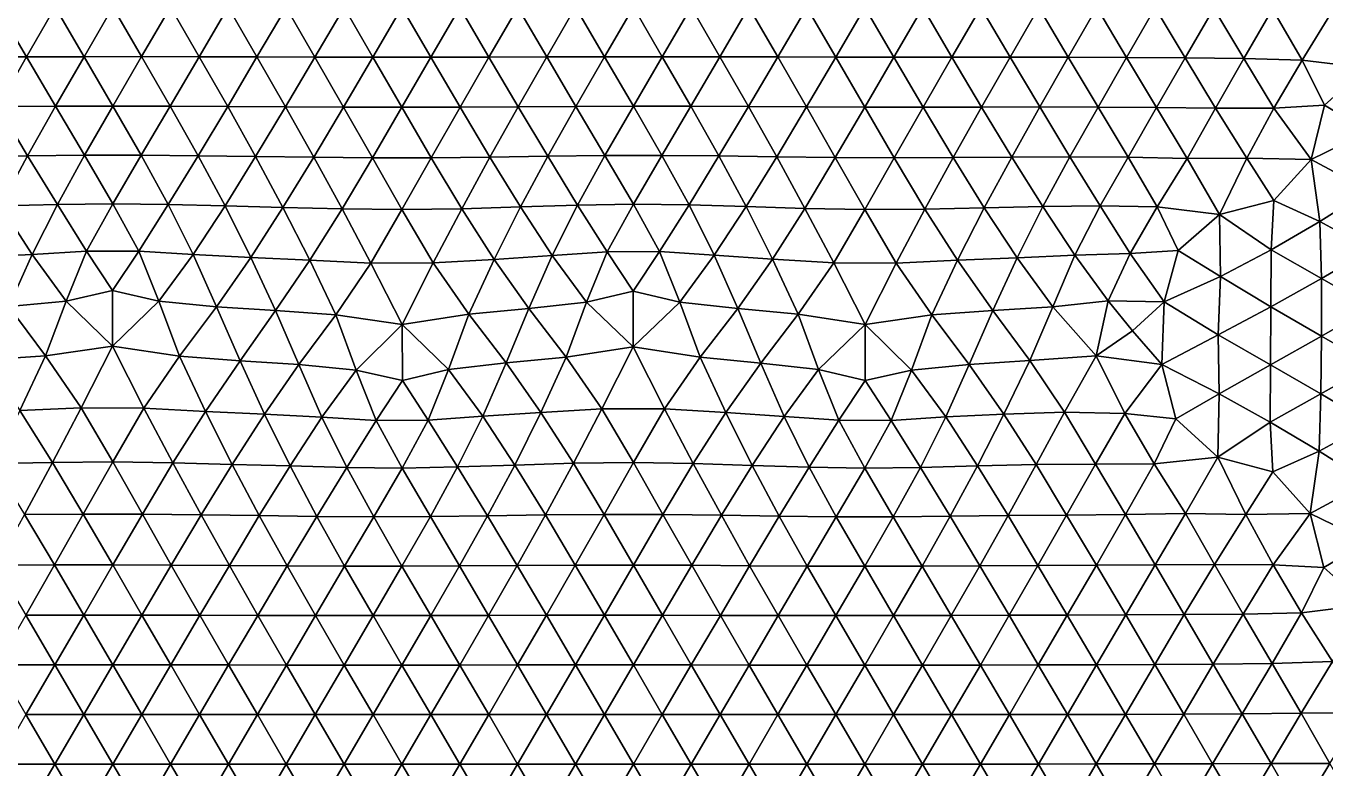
# Model space of a CAD drawing. Header units: metres. Extents: x 0 to 72, y -280 to 0.
# Drawn here: x 7.51 to 12.06, y -5.262 to -2.664 of the extents above; entities that cross this region are included whole.
import ezdxf

# ---------------------------------------------------------------- set-up
doc = ezdxf.new("R2010")
doc.units = ezdxf.units.M

msp = doc.modelspace()

# ---------------------------------------------------------------- linework, layer by layer
at = {"layer": 'layer', "color": 0}
for points in [[(7.51142, -2.77176), (7.40955, -2.59851), (7.30926, -2.77234)], [(7.61178, -2.59826), (7.40955, -2.59851), (7.51142, -2.77176)], [(7.71317, -2.77132), (7.61178, -2.59826), (7.51142, -2.77176)], [(7.81385, -2.59811), (7.61178, -2.59826), (7.71317, -2.77132)], [(7.91472, -2.77121), (7.81385, -2.59811), (7.71317, -2.77132)], [(8.01587, -2.59813), (7.81385, -2.59811), (7.91472, -2.77121)], [(8.11637, -2.77147), (8.01587, -2.59813), (7.91472, -2.77121)], [(8.21801, -2.5983), (8.01587, -2.59813), (8.11637, -2.77147)], [(8.31841, -2.772), (8.21801, -2.5983), (8.11637, -2.77147)], [(8.42034, -2.59856), (8.21801, -2.5983), (8.31841, -2.772)], [(8.52095, -2.7726), (8.42034, -2.59856), (8.31841, -2.772)], [(8.6229, -2.59881), (8.42034, -2.59856), (8.52095, -2.7726)], [(8.72392, -2.77304), (8.6229, -2.59881), (8.52095, -2.7726)], [(8.82562, -2.59894), (8.6229, -2.59881), (8.72392, -2.77304)], [(8.92709, -2.77311), (8.82562, -2.59894), (8.72392, -2.77304)], [(9.02837, -2.5989), (8.82562, -2.59894), (8.92709, -2.77311)], [(9.1301, -2.77276), (9.02837, -2.5989), (8.92709, -2.77311)], [(9.23099, -2.5987), (9.02837, -2.5989), (9.1301, -2.77276)], [(9.33269, -2.77217), (9.23099, -2.5987), (9.1301, -2.77276)], [(9.4334, -2.59844), (9.23099, -2.5987), (9.33269, -2.77217)], [(9.53477, -2.77164), (9.4334, -2.59844), (9.33269, -2.77217)], [(9.63563, -2.59826), (9.4334, -2.59844), (9.53477, -2.77164)], [(9.73657, -2.77148), (9.63563, -2.59826), (9.53477, -2.77164)], [(9.83779, -2.59827), (9.63563, -2.59826), (9.73657, -2.77148)], [(9.93847, -2.77176), (9.83779, -2.59827), (9.73657, -2.77148)], [(10.0401, -2.59845), (9.83779, -2.59827), (9.93847, -2.77176)], [(10.1408, -2.77233), (10.0401, -2.59845), (9.93847, -2.77176)], [(10.2425, -2.59871), (10.0401, -2.59845), (10.1408, -2.77233)], [(10.3437, -2.77289), (10.2425, -2.59871), (10.1408, -2.77233)], [(10.4453, -2.59892), (10.2425, -2.59871), (10.3437, -2.77289)], [(10.5469, -2.77318), (10.4453, -2.59892), (10.3437, -2.77289)], [(10.6481, -2.59903), (10.4453, -2.59892), (10.5469, -2.77318)], [(10.7503, -2.77319), (10.6481, -2.59903), (10.5469, -2.77318)], [(10.8511, -2.59908), (10.6481, -2.59903), (10.7503, -2.77319)], [(10.9537, -2.77313), (10.8511, -2.59908), (10.7503, -2.77319)], [(11.0542, -2.59923), (10.8511, -2.59908), (10.9537, -2.77313)], [(11.1573, -2.77338), (11.0542, -2.59923), (10.9537, -2.77313)], [(11.2576, -2.59969), (11.0542, -2.59923), (11.1573, -2.77338)], [(11.3614, -2.77428), (11.2576, -2.59969), (11.1573, -2.77338)], [(11.4616, -2.60066), (11.2576, -2.59969), (11.3614, -2.77428)], [(11.5664, -2.7758), (11.4616, -2.60066), (11.3614, -2.77428)], [(11.6665, -2.60236), (11.4616, -2.60066), (11.5664, -2.7758)], [(11.7717, -2.77801), (11.6665, -2.60236), (11.5664, -2.7758)], [(11.8726, -2.60544), (11.6665, -2.60236), (11.7717, -2.77801)], [(11.9764, -2.78295), (11.8726, -2.60544), (11.7717, -2.77801)], [(12.0828, -2.61123), (11.8726, -2.60544), (11.9764, -2.78295)], [(12.2001, -2.81064), (12.0828, -2.61123), (11.9764, -2.78295)], [(7.51142, -2.77176), (7.30926, -2.77234), (7.41209, -2.94576)], [(7.61343, -2.94463), (7.51142, -2.77176), (7.41209, -2.94576)], [(7.71317, -2.77132), (7.51142, -2.77176), (7.61343, -2.94463)], [(7.81406, -2.94404), (7.71317, -2.77132), (7.61343, -2.94463)], [(7.91472, -2.77121), (7.71317, -2.77132), (7.81406, -2.94404)], [(8.01462, -2.94431), (7.91472, -2.77121), (7.81406, -2.94404)], [(8.11637, -2.77147), (7.91472, -2.77121), (8.01462, -2.94431)], [(8.21584, -2.94532), (8.11637, -2.77147), (8.01462, -2.94431)], [(8.31841, -2.772), (8.11637, -2.77147), (8.21584, -2.94532)], [(8.41811, -2.94664), (8.31841, -2.772), (8.21584, -2.94532)], [(8.52095, -2.7726), (8.31841, -2.772), (8.41811, -2.94664)], [(8.62141, -2.94782), (8.52095, -2.7726), (8.41811, -2.94664)], [(8.72392, -2.77304), (8.52095, -2.7726), (8.62141, -2.94782)], [(8.82538, -2.94835), (8.72392, -2.77304), (8.62141, -2.94782)], [(8.92709, -2.77311), (8.72392, -2.77304), (8.82538, -2.94835)], [(9.02933, -2.94793), (8.92709, -2.77311), (8.82538, -2.94835)], [(9.1301, -2.77276), (8.92709, -2.77311), (9.02933, -2.94793)], [(9.23255, -2.94671), (9.1301, -2.77276), (9.02933, -2.94793)], [(9.33269, -2.77217), (9.1301, -2.77276), (9.23255, -2.94671)], [(9.43462, -2.94533), (9.33269, -2.77217), (9.23255, -2.94671)], [(9.53477, -2.77164), (9.33269, -2.77217), (9.43462, -2.94533)], [(9.63574, -2.94455), (9.53477, -2.77164), (9.43462, -2.94533)], [(9.73657, -2.77148), (9.53477, -2.77164), (9.63574, -2.94455)], [(9.83672, -2.94482), (9.73657, -2.77148), (9.63574, -2.94455)], [(9.93847, -2.77176), (9.73657, -2.77148), (9.83672, -2.94482)], [(10.0385, -2.94596), (9.93847, -2.77176), (9.83672, -2.94482)], [(10.1408, -2.77233), (9.93847, -2.77176), (10.0385, -2.94596)], [(10.2414, -2.94733), (10.1408, -2.77233), (10.0385, -2.94596)], [(10.3437, -2.77289), (10.1408, -2.77233), (10.2414, -2.94733)], [(10.4452, -2.94824), (10.3437, -2.77289), (10.2414, -2.94733)], [(10.5469, -2.77318), (10.3437, -2.77289), (10.4452, -2.94824)], [(10.6496, -2.94833), (10.5469, -2.77318), (10.4452, -2.94824)], [(10.7503, -2.77319), (10.5469, -2.77318), (10.6496, -2.94833)], [(10.8538, -2.94785), (10.7503, -2.77319), (10.6496, -2.94833)], [(10.9537, -2.77313), (10.7503, -2.77319), (10.8538, -2.94785)], [(11.0577, -2.94746), (10.9537, -2.77313), (10.8538, -2.94785)], [(11.1573, -2.77338), (10.9537, -2.77313), (11.0577, -2.94746)], [(11.2617, -2.94795), (11.1573, -2.77338), (11.0577, -2.94746)], [(11.3614, -2.77428), (11.1573, -2.77338), (11.2617, -2.94795)], [(11.4667, -2.94982), (11.3614, -2.77428), (11.2617, -2.94795)], [(11.5664, -2.7758), (11.3614, -2.77428), (11.4667, -2.94982)], [(11.6728, -2.95144), (11.5664, -2.7758), (11.4667, -2.94982)], [(11.7717, -2.77801), (11.5664, -2.7758), (11.6728, -2.95144)], [(11.8775, -2.95165), (11.7717, -2.77801), (11.6728, -2.95144)], [(11.9764, -2.78295), (11.7717, -2.77801), (11.8775, -2.95165)], [(12.0544, -2.94166), (11.9764, -2.78295), (11.8775, -2.95165)], [(12.2001, -2.81064), (11.9764, -2.78295), (12.0544, -2.94166)], [(12.2087, -3.03325), (12.2001, -2.81064), (12.0544, -2.94166)], [(7.51571, -3.11844), (7.41209, -2.94576), (7.31461, -3.12094)], [(7.61343, -2.94463), (7.41209, -2.94576), (7.51571, -3.11844)], [(7.71493, -3.11646), (7.61343, -2.94463), (7.51571, -3.11844)], [(7.81406, -2.94404), (7.61343, -2.94463), (7.71493, -3.11646)], [(7.91321, -3.11624), (7.81406, -2.94404), (7.71493, -3.11646)], [(8.01462, -2.94431), (7.81406, -2.94404), (7.91321, -3.11624)], [(8.11237, -3.11796), (8.01462, -2.94431), (7.91321, -3.11624)], [(8.21584, -2.94532), (8.01462, -2.94431), (8.11237, -3.11796)], [(8.31362, -3.12064), (8.21584, -2.94532), (8.11237, -3.11796)], [(8.41811, -2.94664), (8.21584, -2.94532), (8.31362, -3.12064)], [(8.51709, -3.12339), (8.41811, -2.94664), (8.31362, -3.12064)], [(8.62141, -2.94782), (8.41811, -2.94664), (8.51709, -3.12339)], [(8.72234, -3.12531), (8.62141, -2.94782), (8.51709, -3.12339)], [(8.82538, -2.94835), (8.62141, -2.94782), (8.72234, -3.12531)], [(8.92828, -3.12532), (8.82538, -2.94835), (8.72234, -3.12531)], [(9.02933, -2.94793), (8.82538, -2.94835), (8.92828, -3.12532)], [(9.13329, -3.12319), (9.02933, -2.94793), (8.92828, -3.12532)], [(9.23255, -2.94671), (9.02933, -2.94793), (9.13329, -3.12319)], [(9.33604, -3.12001), (9.23255, -2.94671), (9.13329, -3.12319)], [(9.43462, -2.94533), (9.23255, -2.94671), (9.33604, -3.12001)], [(9.53625, -3.11744), (9.43462, -2.94533), (9.33604, -3.12001)], [(9.63574, -2.94455), (9.43462, -2.94533), (9.53625, -3.11744)], [(9.7352, -3.11704), (9.63574, -2.94455), (9.53625, -3.11744)], [(9.83672, -2.94482), (9.63574, -2.94455), (9.7352, -3.11704)], [(9.93511, -3.11901), (9.83672, -2.94482), (9.7352, -3.11704)], [(10.0385, -2.94596), (9.83672, -2.94482), (9.93511, -3.11901)], [(10.1375, -3.12212), (10.0385, -2.94596), (9.93511, -3.11901)], [(10.2414, -2.94733), (10.0385, -2.94596), (10.1375, -3.12212)], [(10.3423, -3.12474), (10.2414, -2.94733), (10.1375, -3.12212)], [(10.4452, -2.94824), (10.2414, -2.94733), (10.3423, -3.12474)], [(10.5485, -3.12554), (10.4452, -2.94824), (10.3423, -3.12474)], [(10.6496, -2.94833), (10.4452, -2.94824), (10.5485, -3.12554)], [(10.7545, -3.12445), (10.6496, -2.94833), (10.5485, -3.12554)], [(10.8538, -2.94785), (10.6496, -2.94833), (10.7545, -3.12445)], [(10.9595, -3.12266), (10.8538, -2.94785), (10.7545, -3.12445)], [(11.0577, -2.94746), (10.8538, -2.94785), (10.9595, -3.12266)], [(11.1633, -3.12158), (11.0577, -2.94746), (10.9595, -3.12266)], [(11.2617, -2.94795), (11.0577, -2.94746), (11.1633, -3.12158)], [(11.3668, -3.12282), (11.2617, -2.94795), (11.1633, -3.12158)], [(11.4667, -2.94982), (11.2617, -2.94795), (11.3668, -3.12282)], [(11.5737, -3.1283), (11.4667, -2.94982), (11.3668, -3.12282)], [(11.6728, -2.95144), (11.4667, -2.94982), (11.5737, -3.1283)], [(11.7825, -3.12662), (11.6728, -2.95144), (11.5737, -3.1283)], [(11.8775, -2.95165), (11.6728, -2.95144), (11.7825, -3.12662)], [(12.0075, -3.13089), (11.8775, -2.95165), (11.7825, -3.12662)], [(12.0075, -3.13089), (12.0544, -2.94166), (11.8775, -2.95165)], [(12.0075, -3.13089), (12.2087, -3.03325), (12.0544, -2.94166)], [(12.2099, -3.24016), (12.2087, -3.03325), (12.0075, -3.13089)], [(7.51571, -3.11844), (7.31461, -3.12094), (7.42163, -3.29394)], [(7.61968, -3.28878), (7.51571, -3.11844), (7.42163, -3.29394)], [(7.71493, -3.11646), (7.51571, -3.11844), (7.61968, -3.28878)], [(7.81387, -3.28599), (7.71493, -3.11646), (7.61968, -3.28878)], [(7.91321, -3.11624), (7.71493, -3.11646), (7.81387, -3.28599)], [(8.0081, -3.28843), (7.91321, -3.11624), (7.81387, -3.28599)], [(8.11237, -3.11796), (7.91321, -3.11624), (8.0081, -3.28843)], [(8.20645, -3.29377), (8.11237, -3.11796), (8.0081, -3.28843)], [(8.31362, -3.12064), (8.11237, -3.11796), (8.20645, -3.29377)], [(8.40934, -3.29924), (8.31362, -3.12064), (8.20645, -3.29377)], [(8.51709, -3.12339), (8.31362, -3.12064), (8.40934, -3.29924)], [(8.61602, -3.3044), (8.51709, -3.12339), (8.40934, -3.29924)], [(8.72234, -3.12531), (8.51709, -3.12339), (8.61602, -3.3044)], [(8.8255, -3.30679), (8.72234, -3.12531), (8.61602, -3.3044)], [(8.92828, -3.12532), (8.72234, -3.12531), (8.8255, -3.30679)], [(9.03473, -3.30389), (8.92828, -3.12532), (8.8255, -3.30679)], [(9.13329, -3.12319), (8.92828, -3.12532), (9.03473, -3.30389)], [(9.24031, -3.29753), (9.13329, -3.12319), (9.03473, -3.30389)], [(9.33604, -3.12001), (9.13329, -3.12319), (9.24031, -3.29753)], [(9.44036, -3.29076), (9.33604, -3.12001), (9.24031, -3.29753)], [(9.53625, -3.11744), (9.33604, -3.12001), (9.44036, -3.29076)], [(9.6356, -3.28724), (9.53625, -3.11744), (9.44036, -3.29076)], [(9.7352, -3.11704), (9.53625, -3.11744), (9.6356, -3.28724)], [(9.83073, -3.28984), (9.7352, -3.11704), (9.6356, -3.28724)], [(9.93511, -3.11901), (9.7352, -3.11704), (9.83073, -3.28984)], [(10.0306, -3.29616), (9.93511, -3.11901), (9.83073, -3.28984)], [(10.1375, -3.12212), (9.93511, -3.11901), (10.0306, -3.29616)], [(10.2361, -3.30279), (10.1375, -3.12212), (10.0306, -3.29616)], [(10.3423, -3.12474), (10.1375, -3.12212), (10.2361, -3.30279)], [(10.4455, -3.30652), (10.3423, -3.12474), (10.2361, -3.30279)], [(10.5485, -3.12554), (10.3423, -3.12474), (10.4455, -3.30652)], [(10.6557, -3.30506), (10.5485, -3.12554), (10.4455, -3.30652)], [(10.7545, -3.12445), (10.5485, -3.12554), (10.6557, -3.30506)], [(10.8637, -3.30072), (10.7545, -3.12445), (10.6557, -3.30506)], [(10.9595, -3.12266), (10.7545, -3.12445), (10.8637, -3.30072)], [(11.0684, -3.29639), (10.9595, -3.12266), (10.8637, -3.30072)], [(11.1633, -3.12158), (10.9595, -3.12266), (11.0684, -3.29639)], [(11.2697, -3.29389), (11.1633, -3.12158), (11.0684, -3.29639)], [(11.3668, -3.12282), (11.1633, -3.12158), (11.2697, -3.29389)], [(11.4686, -3.29655), (11.3668, -3.12282), (11.2697, -3.29389)], [(11.5737, -3.1283), (11.3668, -3.12282), (11.4686, -3.29655)], [(11.6863, -3.32361), (11.5737, -3.1283), (11.4686, -3.29655)], [(11.7825, -3.12662), (11.5737, -3.1283), (11.6863, -3.32361)], [(11.8772, -3.27517), (11.7825, -3.12662), (11.6863, -3.32361)], [(11.8772, -3.27517), (12.0075, -3.13089), (11.7825, -3.12662)], [(12.0382, -3.34792), (12.0075, -3.13089), (11.8772, -3.27517)], [(12.0382, -3.34792), (12.2099, -3.24016), (12.0075, -3.13089)], [(11.8679, -3.44716), (11.8772, -3.27517), (11.6863, -3.32361)], [(11.8679, -3.44716), (12.0382, -3.34792), (11.8772, -3.27517)], [(12.2175, -3.44597), (12.2099, -3.24016), (12.0382, -3.34792)], [(7.53196, -3.46402), (7.42163, -3.29394), (7.3321, -3.47291)], [(7.61968, -3.28878), (7.42163, -3.29394), (7.53196, -3.46402)], [(7.72199, -3.45219), (7.61968, -3.28878), (7.53196, -3.46402)], [(7.81387, -3.28599), (7.61968, -3.28878), (7.72199, -3.45219)], [(7.90474, -3.4521), (7.81387, -3.28599), (7.72199, -3.45219)], [(8.0081, -3.28843), (7.81387, -3.28599), (7.90474, -3.4521)], [(8.09518, -3.4641), (8.0081, -3.28843), (7.90474, -3.4521)], [(8.20645, -3.29377), (8.0081, -3.28843), (8.09518, -3.4641)], [(8.29636, -3.4742), (8.20645, -3.29377), (8.09518, -3.4641)], [(8.40934, -3.29924), (8.20645, -3.29377), (8.29636, -3.4742)], [(8.50321, -3.48356), (8.40934, -3.29924), (8.29636, -3.4742)], [(8.61602, -3.3044), (8.40934, -3.29924), (8.50321, -3.48356)], [(8.71701, -3.4942), (8.61602, -3.3044), (8.50321, -3.48356)], [(8.8255, -3.30679), (8.61602, -3.3044), (8.71701, -3.4942)], [(8.93506, -3.49363), (8.8255, -3.30679), (8.71701, -3.4942)], [(9.03473, -3.30389), (8.8255, -3.30679), (8.93506, -3.49363)], [(9.14799, -3.48106), (9.03473, -3.30389), (8.93506, -3.49363)], [(9.24031, -3.29753), (9.03473, -3.30389), (9.14799, -3.48106)], [(9.35176, -3.46797), (9.24031, -3.29753), (9.14799, -3.48106)], [(9.44036, -3.29076), (9.24031, -3.29753), (9.35176, -3.46797)], [(9.54338, -3.45419), (9.44036, -3.29076), (9.35176, -3.46797)], [(9.6356, -3.28724), (9.44036, -3.29076), (9.54338, -3.45419)], [(9.72706, -3.45376), (9.6356, -3.28724), (9.54338, -3.45419)], [(9.83073, -3.28984), (9.6356, -3.28724), (9.72706, -3.45376)], [(9.91882, -3.46686), (9.83073, -3.28984), (9.72706, -3.45376)], [(10.0306, -3.29616), (9.83073, -3.28984), (9.91882, -3.46686)], [(10.123, -3.47982), (10.0306, -3.29616), (9.91882, -3.46686)], [(10.2361, -3.30279), (10.0306, -3.29616), (10.123, -3.47982)], [(10.3366, -3.49291), (10.2361, -3.30279), (10.123, -3.47982)], [(10.4455, -3.30652), (10.2361, -3.30279), (10.3366, -3.49291)], [(10.5554, -3.49431), (10.4455, -3.30652), (10.3366, -3.49291)], [(10.6557, -3.30506), (10.4455, -3.30652), (10.5554, -3.49431)], [(10.7704, -3.48429), (10.6557, -3.30506), (10.5554, -3.49431)], [(10.8637, -3.30072), (10.6557, -3.30506), (10.7704, -3.48429)], [(10.9789, -3.4753), (10.8637, -3.30072), (10.7704, -3.48429)], [(11.0684, -3.29639), (10.8637, -3.30072), (10.9789, -3.4753)], [(11.1811, -3.46629), (11.0684, -3.29639), (10.9789, -3.4753)], [(11.2697, -3.29389), (11.0684, -3.29639), (11.1811, -3.46629)], [(11.3746, -3.46056), (11.2697, -3.29389), (11.1811, -3.46629)], [(11.4686, -3.29655), (11.2697, -3.29389), (11.3746, -3.46056)], [(11.5423, -3.4505), (11.4686, -3.29655), (11.3746, -3.46056)], [(11.6863, -3.32361), (11.4686, -3.29655), (11.5423, -3.4505)], [(11.6904, -3.54072), (11.6863, -3.32361), (11.5423, -3.4505)], [(11.6904, -3.54072), (11.8679, -3.44716), (11.6863, -3.32361)], [(12.0434, -3.54791), (12.0382, -3.34792), (11.8679, -3.44716)], [(12.0434, -3.54791), (12.2175, -3.44597), (12.0382, -3.34792)], [(7.72199, -3.45219), (7.53196, -3.46402), (7.65054, -3.62758)], [(7.8127, -3.59055), (7.72199, -3.45219), (7.65054, -3.62758)], [(7.90474, -3.4521), (7.72199, -3.45219), (7.8127, -3.59055)], [(7.97508, -3.62792), (7.90474, -3.4521), (7.8127, -3.59055)], [(8.09518, -3.4641), (7.90474, -3.4521), (7.97508, -3.62792)], [(9.54338, -3.45419), (9.35176, -3.46797), (9.47184, -3.63069)], [(9.63472, -3.59246), (9.54338, -3.45419), (9.47184, -3.63069)], [(9.72706, -3.45376), (9.54338, -3.45419), (9.63472, -3.59246)], [(9.79784, -3.63038), (9.72706, -3.45376), (9.63472, -3.59246)], [(9.91882, -3.46686), (9.72706, -3.45376), (9.79784, -3.63038)], [(11.4935, -3.6293), (11.5423, -3.4505), (11.3746, -3.46056)], [(11.4935, -3.6293), (11.6904, -3.54072), (11.5423, -3.4505)], [(11.8664, -3.64703), (11.8679, -3.44716), (11.6904, -3.54072)], [(11.8664, -3.64703), (12.0434, -3.54791), (11.8679, -3.44716)], [(12.2202, -3.64889), (12.2175, -3.44597), (12.0434, -3.54791)], [(7.53196, -3.46402), (7.3321, -3.47291), (7.45015, -3.64598)], [(7.65054, -3.62758), (7.53196, -3.46402), (7.45015, -3.64598)], [(8.17665, -3.64745), (8.09518, -3.4641), (7.97508, -3.62792)], [(8.29636, -3.4742), (8.09518, -3.4641), (8.17665, -3.64745)], [(8.38314, -3.66022), (8.29636, -3.4742), (8.17665, -3.64745)], [(8.50321, -3.48356), (8.29636, -3.4742), (8.38314, -3.66022)], [(8.59408, -3.67575), (8.50321, -3.48356), (8.38314, -3.66022)], [(8.71701, -3.4942), (8.50321, -3.48356), (8.59408, -3.67575)], [(8.82695, -3.70916), (8.71701, -3.4942), (8.59408, -3.67575)], [(8.93506, -3.49363), (8.71701, -3.4942), (8.82695, -3.70916)], [(9.05944, -3.67335), (8.93506, -3.49363), (8.82695, -3.70916)], [(9.14799, -3.48106), (8.93506, -3.49363), (9.05944, -3.67335)], [(9.26961, -3.65322), (9.14799, -3.48106), (9.05944, -3.67335)], [(9.35176, -3.46797), (9.14799, -3.48106), (9.26961, -3.65322)], [(9.47184, -3.63069), (9.35176, -3.46797), (9.26961, -3.65322)], [(10.001, -3.65268), (9.91882, -3.46686), (9.79784, -3.63038)], [(10.123, -3.47982), (9.91882, -3.46686), (10.001, -3.65268)], [(10.2125, -3.67284), (10.123, -3.47982), (10.001, -3.65268)], [(10.3366, -3.49291), (10.123, -3.47982), (10.2125, -3.67284)], [(10.4464, -3.70896), (10.3366, -3.49291), (10.2125, -3.67284)], [(10.5554, -3.49431), (10.3366, -3.49291), (10.4464, -3.70896)], [(10.6803, -3.67579), (10.5554, -3.49431), (10.4464, -3.70896)], [(10.7704, -3.48429), (10.5554, -3.49431), (10.6803, -3.67579)], [(10.8934, -3.66016), (10.7704, -3.48429), (10.6803, -3.67579)], [(10.9789, -3.4753), (10.7704, -3.48429), (10.8934, -3.66016)], [(11.1035, -3.64679), (10.9789, -3.4753), (10.8934, -3.66016)], [(11.1811, -3.46629), (10.9789, -3.4753), (11.1035, -3.64679)], [(11.2972, -3.62576), (11.1811, -3.46629), (11.1035, -3.64679)], [(11.3746, -3.46056), (11.1811, -3.46629), (11.2972, -3.62576)], [(11.4935, -3.6293), (11.3746, -3.46056), (11.2972, -3.62576)], [(11.6819, -3.74508), (11.6904, -3.54072), (11.4935, -3.6293)], [(11.6819, -3.74508), (11.8664, -3.64703), (11.6904, -3.54072)], [(12.0436, -3.74981), (12.0434, -3.54791), (11.8664, -3.64703)], [(12.0436, -3.74981), (12.2202, -3.64889), (12.0434, -3.54791)], [(7.8127, -3.59055), (7.65054, -3.62758), (7.81264, -3.78508)], [(7.97508, -3.62792), (7.8127, -3.59055), (7.81264, -3.78508)], [(9.63472, -3.59246), (9.47184, -3.63069), (9.63479, -3.78782)], [(9.79784, -3.63038), (9.63472, -3.59246), (9.63479, -3.78782)], [(7.65054, -3.62758), (7.45015, -3.64598), (7.57873, -3.8183)], [(7.57873, -3.8183), (7.81264, -3.78508), (7.65054, -3.62758)], [(7.81264, -3.78508), (8.04708, -3.81983), (7.97508, -3.62792)], [(8.17665, -3.64745), (7.97508, -3.62792), (8.04708, -3.81983)], [(9.47184, -3.63069), (9.26961, -3.65322), (9.40061, -3.82326)], [(9.40061, -3.82326), (9.63479, -3.78782), (9.47184, -3.63069)], [(9.63479, -3.78782), (9.86956, -3.82367), (9.79784, -3.63038)], [(10.001, -3.65268), (9.79784, -3.63038), (9.86956, -3.82367)], [(11.2972, -3.62576), (11.1035, -3.64679), (11.2556, -3.81837)], [(11.2556, -3.81837), (11.3821, -3.73119), (11.2972, -3.62576)], [(11.3821, -3.73119), (11.4935, -3.6293), (11.2972, -3.62576)], [(11.4846, -3.84864), (11.4935, -3.6293), (11.3821, -3.73119)], [(11.4846, -3.84864), (11.6819, -3.74508), (11.4935, -3.6293)], [(7.36799, -3.83229), (7.57873, -3.8183), (7.45015, -3.64598)], [(8.04708, -3.81983), (8.25901, -3.83601), (8.17665, -3.64745)], [(8.38314, -3.66022), (8.17665, -3.64745), (8.25901, -3.83601)], [(8.25901, -3.83601), (8.46537, -3.84926), (8.38314, -3.66022)], [(8.59408, -3.67575), (8.38314, -3.66022), (8.46537, -3.84926)], [(8.46537, -3.84926), (8.66582, -3.86884), (8.59408, -3.67575)], [(8.82695, -3.70916), (8.59408, -3.67575), (8.66582, -3.86884)], [(9.05944, -3.67335), (8.82695, -3.70916), (8.9886, -3.86703)], [(8.9886, -3.86703), (9.19001, -3.84376), (9.05944, -3.67335)], [(9.26961, -3.65322), (9.05944, -3.67335), (9.19001, -3.84376)], [(9.19001, -3.84376), (9.40061, -3.82326), (9.26961, -3.65322)], [(9.86956, -3.82367), (10.0814, -3.8442), (10.001, -3.65268)], [(10.2125, -3.67284), (10.001, -3.65268), (10.0814, -3.8442)], [(10.0814, -3.8442), (10.284, -3.86716), (10.2125, -3.67284)], [(10.4464, -3.70896), (10.2125, -3.67284), (10.284, -3.86716)], [(10.6803, -3.67579), (10.4464, -3.70896), (10.6085, -3.86863)], [(10.6085, -3.86863), (10.8111, -3.84876), (10.6803, -3.67579)], [(10.8934, -3.66016), (10.6803, -3.67579), (10.8111, -3.84876)], [(10.8111, -3.84876), (11.0232, -3.83557), (10.8934, -3.66016)], [(11.1035, -3.64679), (10.8934, -3.66016), (11.0232, -3.83557)], [(11.0232, -3.83557), (11.2556, -3.81837), (11.1035, -3.64679)], [(11.8649, -3.84999), (11.8664, -3.64703), (11.6819, -3.74508)], [(11.8649, -3.84999), (12.0436, -3.74981), (11.8664, -3.64703)], [(12.2195, -3.85172), (12.2202, -3.64889), (12.0436, -3.74981)], [(8.66582, -3.86884), (8.82714, -3.90561), (8.82695, -3.70916)], [(8.82714, -3.90561), (8.9886, -3.86703), (8.82695, -3.70916)], [(10.284, -3.86716), (10.4463, -3.90558), (10.4464, -3.70896)], [(10.4463, -3.90558), (10.6085, -3.86863), (10.4464, -3.70896)], [(11.4846, -3.84864), (11.3821, -3.73119), (11.2556, -3.81837)], [(11.6859, -3.95193), (11.6819, -3.74508), (11.4846, -3.84864)], [(11.6859, -3.95193), (11.8649, -3.84999), (11.6819, -3.74508)], [(12.0415, -3.95211), (12.0436, -3.74981), (11.8649, -3.84999)], [(12.0415, -3.95211), (12.2195, -3.85172), (12.0436, -3.74981)], [(7.36799, -3.83229), (7.48886, -4.01069), (7.57873, -3.8183)], [(7.48886, -4.01069), (7.70346, -4.00112), (7.57873, -3.8183)], [(7.57873, -3.8183), (7.70346, -4.00112), (7.81264, -3.78508)], [(7.70346, -4.00112), (7.92289, -4.00193), (7.81264, -3.78508)], [(7.81264, -3.78508), (7.92289, -4.00193), (8.04708, -3.81983)], [(7.92289, -4.00193), (8.13775, -4.01329), (8.04708, -3.81983)], [(8.04708, -3.81983), (8.13775, -4.01329), (8.25901, -3.83601)], [(9.40061, -3.82326), (9.5258, -4.00413), (9.63479, -3.78782)], [(9.5258, -4.00413), (9.74481, -4.00457), (9.63479, -3.78782)], [(9.63479, -3.78782), (9.74481, -4.00457), (9.86956, -3.82367)], [(11.0232, -3.83557), (11.1442, -4.01636), (11.2556, -3.81837)], [(11.1442, -4.01636), (11.3552, -4.02045), (11.2556, -3.81837)], [(11.2556, -3.81837), (11.3552, -4.02045), (11.4846, -3.84864)], [(8.13775, -4.01329), (8.345, -4.02309), (8.25901, -3.83601)], [(8.25901, -3.83601), (8.345, -4.02309), (8.46537, -3.84926)], [(8.345, -4.02309), (8.54587, -4.03339), (8.46537, -3.84926)], [(8.46537, -3.84926), (8.54587, -4.03339), (8.66582, -3.86884)], [(8.82714, -3.90561), (8.91791, -4.04415), (8.9886, -3.86703)], [(8.91791, -4.04415), (9.10865, -4.02999), (8.9886, -3.86703)], [(8.9886, -3.86703), (9.10865, -4.02999), (9.19001, -3.84376)], [(9.10865, -4.02999), (9.31226, -4.0166), (9.19001, -3.84376)], [(9.19001, -3.84376), (9.31226, -4.0166), (9.40061, -3.82326)], [(9.31226, -4.0166), (9.5258, -4.00413), (9.40061, -3.82326)], [(9.74481, -4.00457), (9.9588, -4.01764), (9.86956, -3.82367)], [(9.86956, -3.82367), (9.9588, -4.01764), (10.0814, -3.8442)], [(9.9588, -4.01764), (10.163, -4.03098), (10.0814, -3.8442)], [(10.0814, -3.8442), (10.163, -4.03098), (10.284, -3.86716)], [(10.6085, -3.86863), (10.7286, -4.03273), (10.8111, -3.84876)], [(10.7286, -4.03273), (10.9323, -4.02291), (10.8111, -3.84876)], [(10.8111, -3.84876), (10.9323, -4.02291), (11.0232, -3.83557)], [(10.9323, -4.02291), (11.1442, -4.01636), (11.0232, -3.83557)], [(11.3552, -4.02045), (11.534, -4.03951), (11.4846, -3.84864)], [(11.534, -4.03951), (11.6859, -3.95193), (11.4846, -3.84864)], [(11.8644, -4.05147), (11.8649, -3.84999), (11.6859, -3.95193)], [(11.8644, -4.05147), (12.0415, -3.95211), (11.8649, -3.84999)], [(12.2156, -4.05498), (12.2195, -3.85172), (12.0415, -3.95211)], [(8.54587, -4.03339), (8.73562, -4.04516), (8.66582, -3.86884)], [(8.66582, -3.86884), (8.73562, -4.04516), (8.82714, -3.90561)], [(8.73562, -4.04516), (8.91791, -4.04415), (8.82714, -3.90561)], [(10.163, -4.03098), (10.3542, -4.04459), (10.284, -3.86716)], [(10.284, -3.86716), (10.3542, -4.04459), (10.4463, -3.90558)], [(10.3542, -4.04459), (10.5373, -4.04494), (10.4463, -3.90558)], [(10.4463, -3.90558), (10.5373, -4.04494), (10.6085, -3.86863)], [(10.5373, -4.04494), (10.7286, -4.03273), (10.6085, -3.86863)], [(11.6812, -4.1738), (11.6859, -3.95193), (11.534, -4.03951)], [(11.6812, -4.1738), (11.8644, -4.05147), (11.6859, -3.95193)], [(12.0352, -4.15291), (12.0415, -3.95211), (11.8644, -4.05147)], [(12.0352, -4.15291), (12.2156, -4.05498), (12.0415, -3.95211)], [(7.48886, -4.01069), (7.60326, -4.19184), (7.70346, -4.00112)], [(7.60326, -4.19184), (7.81368, -4.19024), (7.70346, -4.00112)], [(7.70346, -4.00112), (7.81368, -4.19024), (7.92289, -4.00193)], [(7.81368, -4.19024), (8.02401, -4.19329), (7.92289, -4.00193)], [(7.92289, -4.00193), (8.02401, -4.19329), (8.13775, -4.01329)], [(7.39558, -4.19585), (7.60326, -4.19184), (7.48886, -4.01069)], [(8.02401, -4.19329), (8.2312, -4.19881), (8.13775, -4.01329)], [(8.13775, -4.01329), (8.2312, -4.19881), (8.345, -4.02309)], [(8.2312, -4.19881), (8.43415, -4.20448), (8.345, -4.02309)], [(8.345, -4.02309), (8.43415, -4.20448), (8.54587, -4.03339)], [(8.43415, -4.20448), (8.63224, -4.20978), (8.54587, -4.03339)], [(8.54587, -4.03339), (8.63224, -4.20978), (8.73562, -4.04516)], [(8.63224, -4.20978), (8.8262, -4.21181), (8.73562, -4.04516)], [(8.73562, -4.04516), (8.8262, -4.21181), (8.91791, -4.04415)], [(8.8262, -4.21181), (9.02068, -4.20799), (8.91791, -4.04415)], [(8.91791, -4.04415), (9.02068, -4.20799), (9.10865, -4.02999)], [(9.02068, -4.20799), (9.22039, -4.20102), (9.10865, -4.02999)], [(9.10865, -4.02999), (9.22039, -4.20102), (9.31226, -4.0166)], [(9.22039, -4.20102), (9.42607, -4.19465), (9.31226, -4.0166)], [(9.31226, -4.0166), (9.42607, -4.19465), (9.5258, -4.00413)], [(9.42607, -4.19465), (9.63568, -4.19213), (9.5258, -4.00413)], [(9.5258, -4.00413), (9.63568, -4.19213), (9.74481, -4.00457)], [(9.63568, -4.19213), (9.84526, -4.19555), (9.74481, -4.00457)], [(9.74481, -4.00457), (9.84526, -4.19555), (9.9588, -4.01764)], [(9.84526, -4.19555), (10.0509, -4.20229), (9.9588, -4.01764)], [(9.9588, -4.01764), (10.0509, -4.20229), (10.163, -4.03098)], [(10.0509, -4.20229), (10.2505, -4.20893), (10.163, -4.03098)], [(10.163, -4.03098), (10.2505, -4.20893), (10.3542, -4.04459)], [(10.2505, -4.20893), (10.4453, -4.21199), (10.3542, -4.04459)], [(10.3542, -4.04459), (10.4453, -4.21199), (10.5373, -4.04494)], [(10.4453, -4.21199), (10.6402, -4.20927), (10.5373, -4.04494)], [(10.5373, -4.04494), (10.6402, -4.20927), (10.7286, -4.03273)], [(10.6402, -4.20927), (10.84, -4.20391), (10.7286, -4.03273)], [(10.7286, -4.03273), (10.84, -4.20391), (10.9323, -4.02291)], [(10.84, -4.20391), (11.045, -4.19964), (10.9323, -4.02291)], [(10.9323, -4.02291), (11.045, -4.19964), (11.1442, -4.01636)], [(11.045, -4.19964), (11.2525, -4.19805), (11.1442, -4.01636)], [(11.1442, -4.01636), (11.2525, -4.19805), (11.3552, -4.02045)], [(11.2525, -4.19805), (11.4585, -4.19699), (11.3552, -4.02045)], [(11.3552, -4.02045), (11.4585, -4.19699), (11.534, -4.03951)], [(11.4585, -4.19699), (11.6812, -4.1738), (11.534, -4.03951)], [(11.8735, -4.22517), (11.8644, -4.05147), (11.6812, -4.1738)], [(11.8735, -4.22517), (12.0352, -4.15291), (11.8644, -4.05147)], [(12.2072, -4.26122), (12.2156, -4.05498), (12.0352, -4.15291)], [(11.4585, -4.19699), (11.5681, -4.37052), (11.6812, -4.1738)], [(11.5681, -4.37052), (11.7788, -4.37408), (11.6812, -4.1738)], [(11.7788, -4.37408), (11.8735, -4.22517), (11.6812, -4.1738)], [(12.0044, -4.37062), (12.0352, -4.15291), (11.8735, -4.22517)], [(12.0044, -4.37062), (12.2072, -4.26122), (12.0352, -4.15291)], [(7.39558, -4.19585), (7.50457, -4.37376), (7.60326, -4.19184)], [(7.50457, -4.37376), (7.71063, -4.37259), (7.60326, -4.19184)], [(7.60326, -4.19184), (7.71063, -4.37259), (7.81368, -4.19024)], [(7.71063, -4.37259), (7.9172, -4.37312), (7.81368, -4.19024)], [(7.81368, -4.19024), (7.9172, -4.37312), (8.02401, -4.19329)], [(7.9172, -4.37312), (8.12286, -4.37534), (8.02401, -4.19329)], [(8.02401, -4.19329), (8.12286, -4.37534), (8.2312, -4.19881)], [(8.12286, -4.37534), (8.3265, -4.37823), (8.2312, -4.19881)], [(8.2312, -4.19881), (8.3265, -4.37823), (8.43415, -4.20448)], [(8.3265, -4.37823), (8.52771, -4.38094), (8.43415, -4.20448)], [(8.43415, -4.20448), (8.52771, -4.38094), (8.63224, -4.20978)], [(8.52771, -4.38094), (8.72676, -4.38251), (8.63224, -4.20978)], [(8.63224, -4.20978), (8.72676, -4.38251), (8.8262, -4.21181)], [(8.72676, -4.38251), (8.92513, -4.38187), (8.8262, -4.21181)], [(8.8262, -4.21181), (8.92513, -4.38187), (9.02068, -4.20799)], [(8.92513, -4.38187), (9.12502, -4.37917), (9.02068, -4.20799)], [(9.02068, -4.20799), (9.12502, -4.37917), (9.22039, -4.20102)], [(9.12502, -4.37917), (9.32769, -4.37595), (9.22039, -4.20102)], [(9.22039, -4.20102), (9.32769, -4.37595), (9.42607, -4.19465)], [(9.32769, -4.37595), (9.53281, -4.37396), (9.42607, -4.19465)], [(9.42607, -4.19465), (9.53281, -4.37396), (9.63568, -4.19213)], [(9.53281, -4.37396), (9.7388, -4.37435), (9.63568, -4.19213)], [(9.63568, -4.19213), (9.7388, -4.37435), (9.84526, -4.19555)], [(9.7388, -4.37435), (9.94367, -4.37692), (9.84526, -4.19555)], [(9.84526, -4.19555), (9.94367, -4.37692), (10.0509, -4.20229)], [(9.94367, -4.37692), (10.146, -4.38017), (10.0509, -4.20229)], [(10.0509, -4.20229), (10.146, -4.38017), (10.2505, -4.20893)], [(10.146, -4.38017), (10.3458, -4.38239), (10.2505, -4.20893)], [(10.2505, -4.20893), (10.3458, -4.38239), (10.4453, -4.21199)], [(10.3458, -4.38239), (10.5445, -4.38237), (10.4453, -4.21199)], [(10.4453, -4.21199), (10.5445, -4.38237), (10.6402, -4.20927)], [(10.5445, -4.38237), (10.7445, -4.3804), (10.6402, -4.20927)], [(10.6402, -4.20927), (10.7445, -4.3804), (10.84, -4.20391)], [(10.7445, -4.3804), (10.9471, -4.37796), (10.84, -4.20391)], [(10.84, -4.20391), (10.9471, -4.37796), (11.045, -4.19964)], [(10.9471, -4.37796), (11.1519, -4.37615), (11.045, -4.19964)], [(11.045, -4.19964), (11.1519, -4.37615), (11.2525, -4.19805)], [(11.1519, -4.37615), (11.3583, -4.3745), (11.2525, -4.19805)], [(11.2525, -4.19805), (11.3583, -4.3745), (11.4585, -4.19699)], [(11.3583, -4.3745), (11.5681, -4.37052), (11.4585, -4.19699)], [(12.0044, -4.37062), (11.8735, -4.22517), (11.7788, -4.37408)], [(12.206, -4.46828), (12.2072, -4.26122), (12.0044, -4.37062)], [(7.40554, -4.55141), (7.60954, -4.5507), (7.50457, -4.37376)], [(7.50457, -4.37376), (7.60954, -4.5507), (7.71063, -4.37259)], [(7.60954, -4.5507), (7.81397, -4.55065), (7.71063, -4.37259)], [(7.71063, -4.37259), (7.81397, -4.55065), (7.9172, -4.37312)], [(7.81397, -4.55065), (8.01822, -4.5514), (7.9172, -4.37312)], [(7.9172, -4.37312), (8.01822, -4.5514), (8.12286, -4.37534)], [(8.01822, -4.5514), (8.22167, -4.55268), (8.12286, -4.37534)], [(8.12286, -4.37534), (8.22167, -4.55268), (8.3265, -4.37823)], [(8.22167, -4.55268), (8.42398, -4.55405), (8.3265, -4.37823)], [(8.3265, -4.37823), (8.42398, -4.55405), (8.52771, -4.38094)], [(8.42398, -4.55405), (8.62518, -4.555), (8.52771, -4.38094)], [(8.52771, -4.38094), (8.62518, -4.555), (8.72676, -4.38251)], [(8.62518, -4.555), (8.82577, -4.55511), (8.72676, -4.38251)], [(8.72676, -4.38251), (8.82577, -4.55511), (8.92513, -4.38187)], [(8.82577, -4.55511), (9.02665, -4.55424), (8.92513, -4.38187)], [(8.92513, -4.38187), (9.02665, -4.55424), (9.12502, -4.37917)], [(9.02665, -4.55424), (9.22861, -4.55282), (9.12502, -4.37917)], [(9.12502, -4.37917), (9.22861, -4.55282), (9.32769, -4.37595)], [(9.22861, -4.55282), (9.43183, -4.55164), (9.32769, -4.37595)], [(9.32769, -4.37595), (9.43183, -4.55164), (9.53281, -4.37396)], [(9.43183, -4.55164), (9.6358, -4.55136), (9.53281, -4.37396)], [(9.53281, -4.37396), (9.6358, -4.55136), (9.7388, -4.37435)], [(9.6358, -4.55136), (9.83964, -4.55215), (9.7388, -4.37435)], [(9.7388, -4.37435), (9.83964, -4.55215), (9.94367, -4.37692)], [(9.83964, -4.55215), (10.0425, -4.55355), (9.94367, -4.37692)], [(9.94367, -4.37692), (10.0425, -4.55355), (10.146, -4.38017)], [(10.0425, -4.55355), (10.2442, -4.55481), (10.146, -4.38017)], [(10.146, -4.38017), (10.2442, -4.55481), (10.3458, -4.38239)], [(10.2442, -4.55481), (10.4451, -4.55526), (10.3458, -4.38239)], [(10.3458, -4.38239), (10.4451, -4.55526), (10.5445, -4.38237)], [(10.4451, -4.55526), (10.6461, -4.55472), (10.5445, -4.38237)], [(10.5445, -4.38237), (10.6461, -4.55472), (10.7445, -4.3804)], [(10.6461, -4.55472), (10.8481, -4.55361), (10.7445, -4.3804)], [(10.7445, -4.3804), (10.8481, -4.55361), (10.9471, -4.37796)], [(10.8481, -4.55361), (11.0515, -4.55246), (10.9471, -4.37796)], [(10.9471, -4.37796), (11.0515, -4.55246), (11.1519, -4.37615)], [(11.0515, -4.55246), (11.2561, -4.55136), (11.1519, -4.37615)], [(11.1519, -4.37615), (11.2561, -4.55136), (11.3583, -4.3745)], [(11.2561, -4.55136), (11.4622, -4.54998), (11.3583, -4.3745)], [(11.3583, -4.3745), (11.4622, -4.54998), (11.5681, -4.37052)], [(11.4622, -4.54998), (11.6692, -4.54944), (11.5681, -4.37052)], [(11.5681, -4.37052), (11.6692, -4.54944), (11.7788, -4.37408)], [(11.6692, -4.54944), (11.8745, -4.55002), (11.7788, -4.37408)], [(11.7788, -4.37408), (11.8745, -4.55002), (12.0044, -4.37062)], [(11.8745, -4.55002), (12.0519, -4.56024), (12.0044, -4.37062)], [(12.0519, -4.56024), (12.206, -4.46828), (12.0044, -4.37062)], [(12.1984, -4.69049), (12.206, -4.46828), (12.0519, -4.56024)], [(11.4622, -4.54998), (11.5637, -4.72497), (11.6692, -4.54944)], [(11.5637, -4.72497), (11.7691, -4.72346), (11.6692, -4.54944)], [(11.6692, -4.54944), (11.7691, -4.72346), (11.8745, -4.55002)], [(7.40554, -4.55141), (7.50886, -4.72642), (7.60954, -4.5507)], [(7.50886, -4.72642), (7.7122, -4.72628), (7.60954, -4.5507)], [(7.60954, -4.5507), (7.7122, -4.72628), (7.81397, -4.55065)], [(7.7122, -4.72628), (7.91556, -4.72649), (7.81397, -4.55065)], [(7.81397, -4.55065), (7.91556, -4.72649), (8.01822, -4.5514)], [(7.91556, -4.72649), (8.11865, -4.72701), (8.01822, -4.5514)], [(8.01822, -4.5514), (8.11865, -4.72701), (8.22167, -4.55268)], [(8.11865, -4.72701), (8.32124, -4.72764), (8.22167, -4.55268)], [(8.22167, -4.55268), (8.32124, -4.72764), (8.42398, -4.55405)], [(8.32124, -4.72764), (8.52328, -4.72817), (8.42398, -4.55405)], [(8.42398, -4.55405), (8.52328, -4.72817), (8.62518, -4.555)], [(8.52328, -4.72817), (8.72495, -4.72837), (8.62518, -4.555)], [(8.62518, -4.555), (8.72495, -4.72837), (8.82577, -4.55511)], [(8.72495, -4.72837), (8.92659, -4.72814), (8.82577, -4.55511)], [(8.82577, -4.55511), (8.92659, -4.72814), (9.02665, -4.55424)], [(8.92659, -4.72814), (9.12859, -4.72759), (9.02665, -4.55424)], [(9.02665, -4.55424), (9.12859, -4.72759), (9.22861, -4.55282)], [(9.12859, -4.72759), (9.33114, -4.727), (9.22861, -4.55282)], [(9.22861, -4.55282), (9.33114, -4.727), (9.43183, -4.55164)], [(9.33114, -4.727), (9.53415, -4.72671), (9.43183, -4.55164)], [(9.43183, -4.55164), (9.53415, -4.72671), (9.6358, -4.55136)], [(9.53415, -4.72671), (9.73727, -4.72687), (9.6358, -4.55136)], [(9.6358, -4.55136), (9.73727, -4.72687), (9.83964, -4.55215)], [(9.73727, -4.72687), (9.9401, -4.72741), (9.83964, -4.55215)], [(9.83964, -4.55215), (9.9401, -4.72741), (10.0425, -4.55355)], [(9.9401, -4.72741), (10.1424, -4.72802), (10.0425, -4.55355)], [(10.0425, -4.55355), (10.1424, -4.72802), (10.2442, -4.55481)], [(10.1424, -4.72802), (10.3443, -4.72838), (10.2442, -4.55481)], [(10.2442, -4.55481), (10.3443, -4.72838), (10.4451, -4.55526)], [(10.3443, -4.72838), (10.546, -4.72832), (10.4451, -4.55526)], [(10.4451, -4.55526), (10.546, -4.72832), (10.6461, -4.55472)], [(10.546, -4.72832), (10.7481, -4.72789), (10.6461, -4.55472)], [(10.6461, -4.55472), (10.7481, -4.72789), (10.8481, -4.55361)], [(10.7481, -4.72789), (10.9508, -4.7273), (10.8481, -4.55361)], [(10.8481, -4.55361), (10.9508, -4.7273), (11.0515, -4.55246)], [(10.9508, -4.7273), (11.1543, -4.72665), (11.0515, -4.55246)], [(11.0515, -4.55246), (11.1543, -4.72665), (11.2561, -4.55136)], [(11.1543, -4.72665), (11.3586, -4.72589), (11.2561, -4.55136)], [(11.2561, -4.55136), (11.3586, -4.72589), (11.4622, -4.54998)], [(11.3586, -4.72589), (11.5637, -4.72497), (11.4622, -4.54998)], [(11.7691, -4.72346), (11.9741, -4.7188), (11.8745, -4.55002)], [(11.8745, -4.55002), (11.9741, -4.7188), (12.0519, -4.56024)], [(11.9741, -4.7188), (12.1984, -4.69049), (12.0519, -4.56024)], [(7.40812, -4.90086), (7.61094, -4.90075), (7.50886, -4.72642)], [(7.50886, -4.72642), (7.61094, -4.90075), (7.7122, -4.72628)], [(7.61094, -4.90075), (7.81381, -4.90079), (7.7122, -4.72628)], [(7.7122, -4.72628), (7.81381, -4.90079), (7.91556, -4.72649)], [(7.81381, -4.90079), (8.01661, -4.90098), (7.91556, -4.72649)], [(7.91556, -4.72649), (8.01661, -4.90098), (8.11865, -4.72701)], [(8.01661, -4.90098), (8.2192, -4.90125), (8.11865, -4.72701)], [(8.11865, -4.72701), (8.2192, -4.90125), (8.32124, -4.72764)], [(8.2192, -4.90125), (8.42155, -4.90152), (8.32124, -4.72764)], [(8.32124, -4.72764), (8.42155, -4.90152), (8.52328, -4.72817)], [(8.42155, -4.90152), (8.6237, -4.90167), (8.52328, -4.72817)], [(8.52328, -4.72817), (8.6237, -4.90167), (8.72495, -4.72837)], [(8.6237, -4.90167), (8.82576, -4.90164), (8.72495, -4.72837)], [(8.72495, -4.72837), (8.82576, -4.90164), (8.92659, -4.72814)], [(8.82576, -4.90164), (9.02793, -4.90144), (8.92659, -4.72814)], [(8.92659, -4.72814), (9.02793, -4.90144), (9.12859, -4.72759)], [(9.02793, -4.90144), (9.23031, -4.90118), (9.12859, -4.72759)], [(9.12859, -4.72759), (9.23031, -4.90118), (9.33114, -4.727)], [(9.23031, -4.90118), (9.43293, -4.90099), (9.33114, -4.727)], [(9.33114, -4.727), (9.43293, -4.90099), (9.53415, -4.72671)], [(9.43293, -4.90099), (9.63565, -4.90099), (9.53415, -4.72671)], [(9.53415, -4.72671), (9.63565, -4.90099), (9.73727, -4.72687)], [(9.63565, -4.90099), (9.83832, -4.90117), (9.73727, -4.72687)], [(9.73727, -4.72687), (9.83832, -4.90117), (9.9401, -4.72741)], [(9.83832, -4.90117), (10.0408, -4.90143), (9.9401, -4.72741)], [(9.9401, -4.72741), (10.0408, -4.90143), (10.1424, -4.72802)], [(10.0408, -4.90143), (10.243, -4.90164), (10.1424, -4.72802)], [(10.1424, -4.72802), (10.243, -4.90164), (10.3443, -4.72838)], [(10.243, -4.90164), (10.4452, -4.90169), (10.3443, -4.72838)], [(10.3443, -4.72838), (10.4452, -4.90169), (10.546, -4.72832)], [(10.4452, -4.90169), (10.6474, -4.90155), (10.546, -4.72832)], [(10.546, -4.72832), (10.6474, -4.90155), (10.7481, -4.72789)], [(10.6474, -4.90155), (10.8499, -4.90128), (10.7481, -4.72789)], [(10.7481, -4.72789), (10.8499, -4.90128), (10.9508, -4.7273)], [(10.8499, -4.90128), (11.0528, -4.90093), (10.9508, -4.7273)], [(10.9508, -4.7273), (11.0528, -4.90093), (11.1543, -4.72665)], [(11.0528, -4.90093), (11.2562, -4.90049), (11.1543, -4.72665)], [(11.1543, -4.72665), (11.2562, -4.90049), (11.3586, -4.72589)], [(11.2562, -4.90049), (11.4602, -4.89983), (11.3586, -4.72589)], [(11.3586, -4.72589), (11.4602, -4.89983), (11.5637, -4.72497)], [(11.4602, -4.89983), (11.6649, -4.89861), (11.5637, -4.72497)], [(11.5637, -4.72497), (11.6649, -4.89861), (11.7691, -4.72346)], [(11.6649, -4.89861), (11.871, -4.89586), (11.7691, -4.72346)], [(11.7691, -4.72346), (11.871, -4.89586), (11.9741, -4.7188)], [(11.871, -4.89586), (12.0821, -4.8896), (11.9741, -4.7188)], [(11.9741, -4.7188), (12.0821, -4.8896), (12.1984, -4.69049)], [(7.40812, -4.90086), (7.5098, -5.07458), (7.61094, -4.90075)], [(7.5098, -5.07458), (7.71243, -5.07457), (7.61094, -4.90075)], [(7.61094, -4.90075), (7.71243, -5.07457), (7.81381, -4.90079)], [(7.71243, -5.07457), (7.91505, -5.07464), (7.81381, -4.90079)], [(7.81381, -4.90079), (7.91505, -5.07464), (8.01661, -4.90098)], [(7.91505, -5.07464), (8.11759, -5.07475), (8.01661, -4.90098)], [(8.01661, -4.90098), (8.11759, -5.07475), (8.2192, -4.90125)], [(8.11759, -5.07475), (8.32003, -5.07487), (8.2192, -4.90125)], [(8.2192, -4.90125), (8.32003, -5.07487), (8.42155, -4.90152)], [(8.32003, -5.07487), (8.52236, -5.07496), (8.42155, -4.90152)], [(8.42155, -4.90152), (8.52236, -5.07496), (8.6237, -4.90167)], [(8.52236, -5.07496), (8.72464, -5.07498), (8.6237, -4.90167)], [(8.6237, -4.90167), (8.72464, -5.07498), (8.82576, -4.90164)], [(8.72464, -5.07498), (8.92693, -5.07492), (8.82576, -4.90164)], [(8.82576, -4.90164), (8.92693, -5.07492), (9.02793, -4.90144)], [(8.92693, -5.07492), (9.1293, -5.07481), (9.02793, -4.90144)], [(9.02793, -4.90144), (9.1293, -5.07481), (9.23031, -4.90118)], [(9.1293, -5.07481), (9.33178, -5.07471), (9.23031, -4.90118)], [(9.23031, -4.90118), (9.33178, -5.07471), (9.43293, -4.90099)], [(9.33178, -5.07471), (9.53432, -5.07468), (9.43293, -4.90099)], [(9.43293, -4.90099), (9.53432, -5.07468), (9.63565, -4.90099)], [(9.53432, -5.07468), (9.73687, -5.07473), (9.63565, -4.90099)], [(9.63565, -4.90099), (9.73687, -5.07473), (9.83832, -4.90117)], [(9.73687, -5.07473), (9.93936, -5.07483), (9.83832, -4.90117)], [(9.83832, -4.90117), (9.93936, -5.07483), (10.0408, -4.90143)], [(9.93936, -5.07483), (10.1417, -5.07494), (10.0408, -4.90143)], [(10.0408, -4.90143), (10.1417, -5.07494), (10.243, -4.90164)], [(10.1417, -5.07494), (10.3441, -5.07498), (10.243, -4.90164)], [(10.243, -4.90164), (10.3441, -5.07498), (10.4452, -4.90169)], [(10.3441, -5.07498), (10.5464, -5.07495), (10.4452, -4.90169)], [(10.4452, -4.90169), (10.5464, -5.07495), (10.6474, -4.90155)], [(10.5464, -5.07495), (10.7489, -5.07484), (10.6474, -4.90155)], [(10.6474, -4.90155), (10.7489, -5.07484), (10.8499, -4.90128)], [(10.7489, -5.07484), (10.9515, -5.07467), (10.8499, -4.90128)], [(10.8499, -4.90128), (10.9515, -5.07467), (11.0528, -4.90093)], [(10.9515, -5.07467), (11.1544, -5.07443), (11.0528, -4.90093)], [(11.0528, -4.90093), (11.1544, -5.07443), (11.2562, -4.90049)], [(11.1544, -5.07443), (11.3576, -5.07405), (11.2562, -4.90049)], [(11.2562, -4.90049), (11.3576, -5.07405), (11.4602, -4.89983)], [(11.3576, -5.07405), (11.5615, -5.07337), (11.4602, -4.89983)], [(11.4602, -4.89983), (11.5615, -5.07337), (11.6649, -4.89861)], [(11.5615, -5.07337), (11.7663, -5.0721), (11.6649, -4.89861)], [(11.6649, -4.89861), (11.7663, -5.0721), (11.871, -4.89586)], [(11.7663, -5.0721), (11.9732, -5.07009), (11.871, -4.89586)], [(11.871, -4.89586), (11.9732, -5.07009), (12.0821, -4.8896)], [(11.9732, -5.07009), (12.1828, -5.0693), (12.0821, -4.8896)], [(7.40866, -5.24808), (7.61118, -5.24807), (7.5098, -5.07458)], [(7.5098, -5.07458), (7.61118, -5.24807), (7.71243, -5.07457)], [(7.61118, -5.24807), (7.8137, -5.24809), (7.71243, -5.07457)], [(7.71243, -5.07457), (7.8137, -5.24809), (7.91505, -5.07464)], [(7.8137, -5.24809), (8.0162, -5.24813), (7.91505, -5.07464)], [(7.91505, -5.07464), (8.0162, -5.24813), (8.11759, -5.07475)], [(8.0162, -5.24813), (8.21865, -5.24819), (8.11759, -5.07475)], [(8.11759, -5.07475), (8.21865, -5.24819), (8.32003, -5.07487)], [(8.21865, -5.24819), (8.42106, -5.24823), (8.32003, -5.07487)], [(8.32003, -5.07487), (8.42106, -5.24823), (8.52236, -5.07496)], [(8.42106, -5.24823), (8.62343, -5.24825), (8.52236, -5.07496)], [(8.52236, -5.07496), (8.62343, -5.24825), (8.72464, -5.07498)], [(8.62343, -5.24825), (8.82579, -5.24824), (8.72464, -5.07498)], [(8.72464, -5.07498), (8.82579, -5.24824), (8.92693, -5.07492)], [(8.82579, -5.24824), (9.02819, -5.2482), (8.92693, -5.07492)], [(8.92693, -5.07492), (9.02819, -5.2482), (9.1293, -5.07481)], [(9.02819, -5.2482), (9.23062, -5.24815), (9.1293, -5.07481)], [(9.1293, -5.07481), (9.23062, -5.24815), (9.33178, -5.07471)], [(9.23062, -5.24815), (9.43309, -5.24813), (9.33178, -5.07471)], [(9.33178, -5.07471), (9.43309, -5.24813), (9.53432, -5.07468)], [(9.43309, -5.24813), (9.63557, -5.24814), (9.53432, -5.07468)], [(9.53432, -5.07468), (9.63557, -5.24814), (9.73687, -5.07473)], [(9.63557, -5.24814), (9.83804, -5.24817), (9.73687, -5.07473)], [(9.73687, -5.07473), (9.83804, -5.24817), (9.93936, -5.07483)], [(9.83804, -5.24817), (10.0405, -5.24822), (9.93936, -5.07483)], [(9.93936, -5.07483), (10.0405, -5.24822), (10.1417, -5.07494)], [(10.0405, -5.24822), (10.2429, -5.24825), (10.1417, -5.07494)], [(10.1417, -5.07494), (10.2429, -5.24825), (10.3441, -5.07498)], [(10.2429, -5.24825), (10.4453, -5.24824), (10.3441, -5.07498)], [(10.3441, -5.07498), (10.4453, -5.24824), (10.5464, -5.07495)], [(10.4453, -5.24824), (10.6477, -5.2482), (10.5464, -5.07495)], [(10.5464, -5.07495), (10.6477, -5.2482), (10.7489, -5.07484)], [(10.6477, -5.2482), (10.8502, -5.24812), (10.7489, -5.07484)], [(10.7489, -5.07484), (10.8502, -5.24812), (10.9515, -5.07467)], [(10.8502, -5.24812), (11.0529, -5.248), (10.9515, -5.07467)], [(10.9515, -5.07467), (11.0529, -5.248), (11.1544, -5.07443)], [(11.0529, -5.248), (11.2557, -5.24781), (11.1544, -5.07443)], [(11.1544, -5.07443), (11.2557, -5.24781), (11.3576, -5.07405)], [(11.2557, -5.24781), (11.4589, -5.24747), (11.3576, -5.07405)], [(11.3576, -5.07405), (11.4589, -5.24747), (11.5615, -5.07337)], [(11.4589, -5.24747), (11.6627, -5.24691), (11.5615, -5.07337)], [(11.5615, -5.07337), (11.6627, -5.24691), (11.7663, -5.0721)], [(11.6627, -5.24691), (11.8674, -5.24614), (11.7663, -5.0721)], [(11.7663, -5.0721), (11.8674, -5.24614), (11.9732, -5.07009)], [(11.8674, -5.24614), (12.0735, -5.2457), (11.9732, -5.07009)], [(11.9732, -5.07009), (12.0735, -5.2457), (12.1828, -5.0693)], [(7.40866, -5.24808), (7.50997, -5.42142), (7.61118, -5.24807)], [(7.50997, -5.42142), (7.71244, -5.42142), (7.61118, -5.24807)], [(7.61118, -5.24807), (7.71244, -5.42142), (7.8137, -5.24809)], [(7.71244, -5.42142), (7.91491, -5.42144), (7.8137, -5.24809)], [(7.8137, -5.24809), (7.91491, -5.42144), (8.0162, -5.24813)], [(7.91491, -5.42144), (8.11736, -5.42146), (8.0162, -5.24813)], [(8.0162, -5.24813), (8.11736, -5.42146), (8.21865, -5.24819)], [(8.11736, -5.42146), (8.31978, -5.42148), (8.21865, -5.24819)], [(8.21865, -5.24819), (8.31978, -5.42148), (8.42106, -5.24823)], [(8.31978, -5.42148), (8.5222, -5.42149), (8.42106, -5.24823)], [(8.42106, -5.24823), (8.5222, -5.42149), (8.62343, -5.24825)], [(8.5222, -5.42149), (8.7246, -5.42149), (8.62343, -5.24825)], [(8.62343, -5.24825), (8.7246, -5.42149), (8.82579, -5.24824)], [(8.7246, -5.42149), (8.92701, -5.42148), (8.82579, -5.24824)], [(8.82579, -5.24824), (8.92701, -5.42148), (9.02819, -5.2482)], [(8.92701, -5.42148), (9.12943, -5.42146), (9.02819, -5.2482)], [(9.02819, -5.2482), (9.12943, -5.42146), (9.23062, -5.24815)], [(9.12943, -5.42146), (9.33188, -5.42145), (9.23062, -5.24815)], [(9.23062, -5.24815), (9.33188, -5.42145), (9.43309, -5.24813)], [(9.33188, -5.42145), (9.53433, -5.42145), (9.43309, -5.24813)], [(9.43309, -5.24813), (9.53433, -5.42145), (9.63557, -5.24814)], [(9.53433, -5.42145), (9.73678, -5.42146), (9.63557, -5.24814)], [(9.63557, -5.24814), (9.73678, -5.42146), (9.83804, -5.24817)], [(9.73678, -5.42146), (9.93922, -5.42148), (9.83804, -5.24817)], [(9.83804, -5.24817), (9.93922, -5.42148), (10.0405, -5.24822)], [(9.93922, -5.42148), (10.1416, -5.42149), (10.0405, -5.24822)], [(10.0405, -5.24822), (10.1416, -5.42149), (10.2429, -5.24825)], [(10.1416, -5.42149), (10.3441, -5.42149), (10.2429, -5.24825)], [(10.2429, -5.24825), (10.3441, -5.42149), (10.4453, -5.24824)], [(10.3441, -5.42149), (10.5465, -5.42148), (10.4453, -5.24824)], [(10.4453, -5.24824), (10.5465, -5.42148), (10.6477, -5.2482)], [(10.5465, -5.42148), (10.749, -5.42144), (10.6477, -5.2482)], [(10.6477, -5.2482), (10.749, -5.42144), (10.8502, -5.24812)], [(10.749, -5.42144), (10.9515, -5.42139), (10.8502, -5.24812)], [(10.8502, -5.24812), (10.9515, -5.42139), (11.0529, -5.248)], [(10.9515, -5.42139), (11.1541, -5.42129), (11.0529, -5.248)], [(11.0529, -5.248), (11.1541, -5.42129), (11.2557, -5.24781)], [(11.1541, -5.42129), (11.3569, -5.42114), (11.2557, -5.24781)], [(11.2557, -5.24781), (11.3569, -5.42114), (11.4589, -5.24747)], [(11.3569, -5.42114), (11.56, -5.42089), (11.4589, -5.24747)], [(11.4589, -5.24747), (11.56, -5.42089), (11.6627, -5.24691)], [(11.56, -5.42089), (11.7637, -5.42057), (11.6627, -5.24691)], [(11.6627, -5.24691), (11.7637, -5.42057), (11.8674, -5.24614)], [(11.7637, -5.42057), (11.968, -5.42034), (11.8674, -5.24614)], [(11.8674, -5.24614), (11.968, -5.42034), (12.0735, -5.2457)], [(11.968, -5.42034), (12.173, -5.42055), (12.0735, -5.2457)]]:
    msp.add_3dface(points, dxfattribs=at)

doc.saveas('drawing.dxf')
